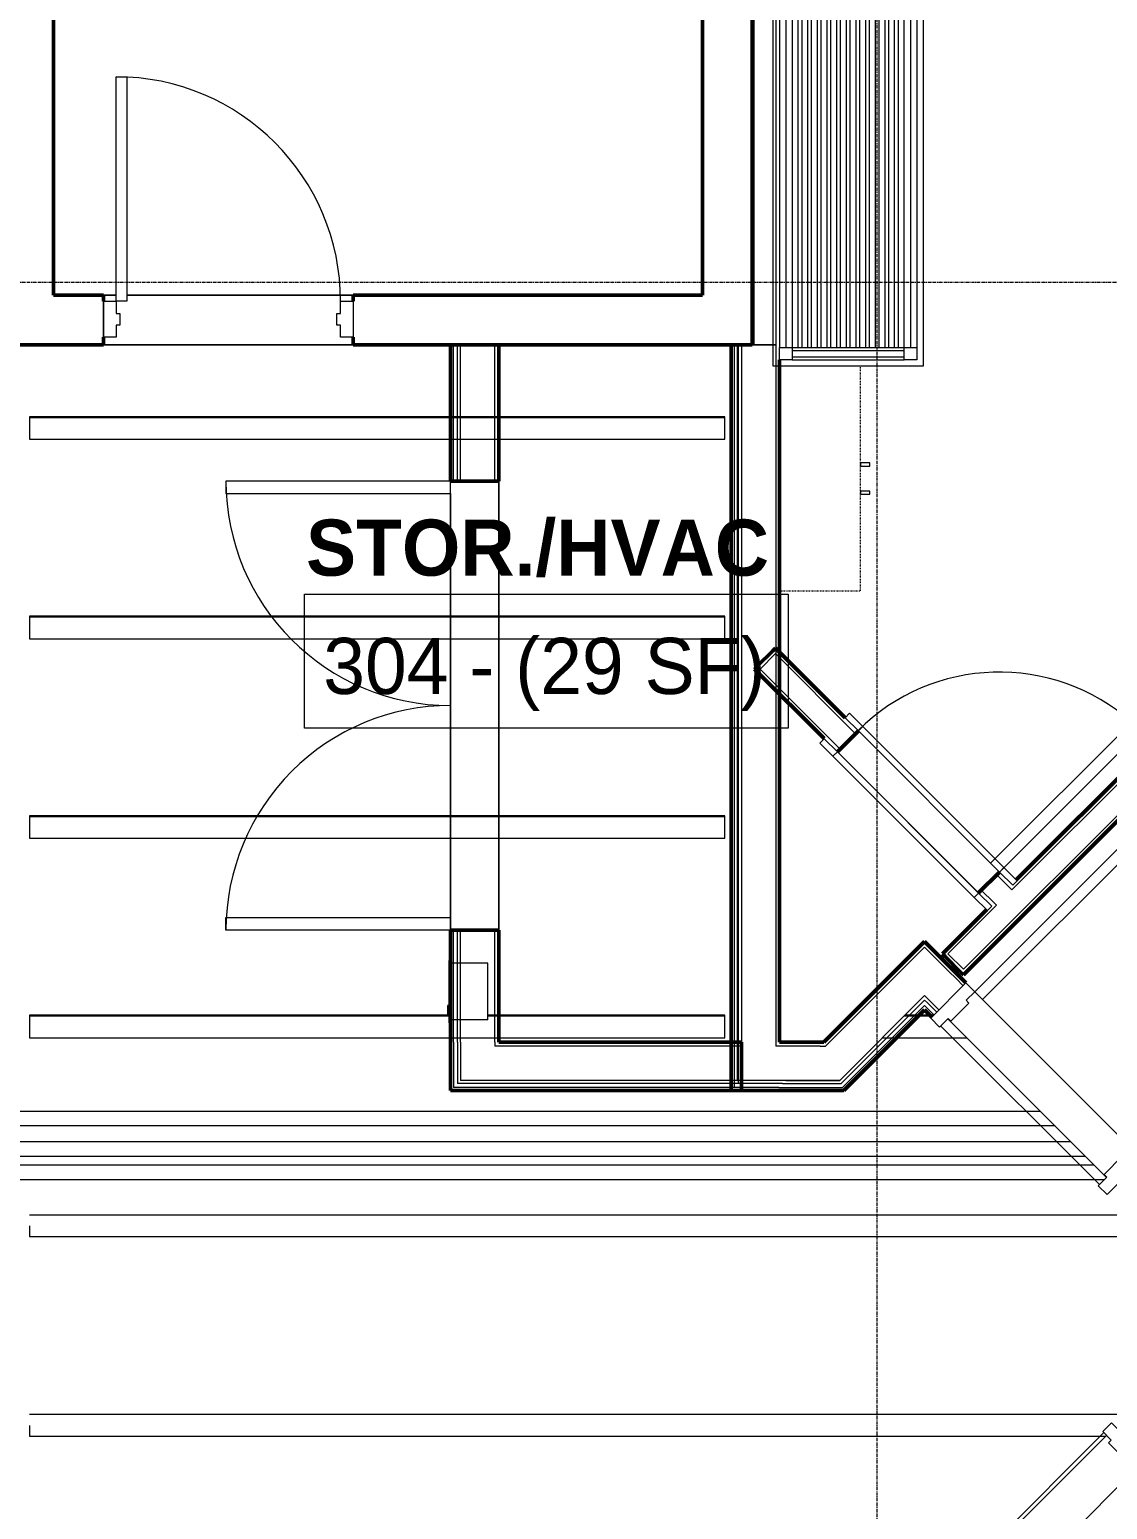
# Model space of a CAD drawing. Header units: inches. Extents: x -4218 to -1830, y 9767 to 12426.
# Drawn here: x -2636.2 to -2463.4, y 11650.4 to 11887.8 of the extents above; entities that cross this region are included whole.
import ezdxf

# ---------------------------------------------------------------- set-up
doc = ezdxf.new("R2010")
doc.units = ezdxf.units.IN
doc.header["$MEASUREMENT"] = 0
doc.linetypes.add('Dash', pattern=[0.25, 0.125, -0.125])
doc.linetypes.add('Grid Line 1_2_', pattern=[0.875, 0.5, -0.125, 0.125, -0.125])
for name, color, linetype, lineweight in [('0-1', 7, 'Continuous', 5), ('0-2', 10, 'Continuous', 9), ('A-AREA-IDEN', 2, 'Continuous', 9), ('A-DETL-MBND', 5, 'Continuous', 9), ('A-DOOR-1', 10, 'Continuous', 9), ('A-DOOR-2', 50, 'Continuous', 20), ('A-DOOR-FRAM-1', 10, 'Continuous', 9), ('A-DOOR-FRAM-3', 50, 'Continuous', 20), ('A-ROOF-1', 132, 'Continuous', 9), ('A-WALL-1', 7, 'Continuous', 50), ('A-WALL-2', 250, 'Continuous', 13), ('A-WALL-3', 10, 'Continuous', 9), ('A-WALL-4', 252, 'Continuous', 9), ('A-WALL-5', 253, 'Continuous', 9), ('E-FIRE-1', 10, 'Continuous', 9), ('E-FIRE-2', 252, 'Continuous', 9), ('E-FIRE-3', 253, 'Continuous', 9), ('I-WALL-1', 7, 'Continuous', 50), ('I-WALL-2', 10, 'Continuous', 9), ('I-WALL-3', 252, 'Continuous', 9), ('I-WALL-4', 253, 'Continuous', 9), ('I-WALL-5', 254, 'Continuous', 9), ('P-PIPE-1', 10, 'Continuous', 9), ('P-PIPE-2', 252, 'Continuous', 9), ('Q-CASE-1', 253, 'Continuous', 9), ('Q-CASE-2', 252, 'Continuous', 9), ('Q-CASE-3', 10, 'Continuous', 9), ('Q-CASE-4', 252, 'Dash', 9), ('Q-CASE-8', 10, 'Dash', 9), ('S-BEAM', 12, 'Continuous', 9), ('S-GRID-1', 1, 'Grid Line 1_2_', 9)]:
    doc.layers.add(name, color=color, linetype=linetype, lineweight=lineweight)
doc.styles.add('Century Gothic', font='ufonts.com_century-gothic.ttf', dxfattribs={"height": 9})
doc.styles.add('Century Gothic_B', font='GOTHICB.TTF', dxfattribs={"height": 9})

# ---------------------------------------------------------------- blocks, each defined once
blk = doc.blocks.new('Bath Vanity - Bath Vanity 72_-2551085-BACKGROUND - RCP - 3RD FLOOR')
at = {"layer": 'Q-CASE-1'}
blk.add_line((36.74, 0), (36.74, -1), dxfattribs=at)
at = {"layer": 'Q-CASE-2'}
for p, q in [((-35.26, -1), (-35.26, 0)), ((-35.26, 0), (36.74, 0)), ((36.74, -1), (36.74, -4.13))]:
    blk.add_line(p, q, dxfattribs=at)
at = {"layer": 'Q-CASE-3'}
for p, q in [((-35.26, -24), (-35.26, -1)), ((-34.26, -3), (-34.26, -1)), ((-34.26, -1), (-32.26, -1)), ((33.74, -1), (-32.26, -1)), ((-32.26, -1), (-32.26, -3)), ((33.74, -2), (-32.26, -2)), ((33.74, -3), (33.74, -1)), ((33.74, -1), (35.74, -1)), ((35.74, -1), (35.74, -3)), ((-34.26, -3), (-34.26, -21)), ((-32.26, -3), (-34.26, -3)), ((-33.76, -3), (-33.76, -21)), ((-32.76, -3), (-32.76, -21)), ((33.74, -3), (-32.26, -3)), ((-32.26, -3), (-32.26, -21)), ((-32.26, -4), (33.74, -4)), ((33.74, -4.55), (-32.26, -4.55)), ((33.74, -3), (33.74, -21)), ((35.74, -3), (33.74, -3)), ((34.24, -3), (34.24, -21)), ((35.24, -3), (35.24, -21)), ((35.74, -3), (35.74, -21)), ((36.74, -4.13), (36.74, -24)), ((-32.26, -5.55), (33.74, -5.55)), ((33.74, -6.09), (-32.26, -6.09)), ((-32.26, -7.09), (33.74, -7.09)), ((33.74, -7.64), (-32.26, -7.64)), ((-32.26, -8.64), (33.74, -8.64)), ((33.74, -9.18), (-32.26, -9.18)), ((-32.26, -10.18), (33.74, -10.18)), ((33.74, -10.73), (-32.26, -10.73)), ((-32.26, -11.73), (33.74, -11.73)), ((33.74, -12.27), (-32.26, -12.27)), ((-32.26, -13.27), (33.74, -13.27)), ((33.74, -13.82), (-32.26, -13.82)), ((-32.26, -14.82), (33.74, -14.82)), ((33.74, -15.36), (-32.26, -15.36)), ((-32.26, -16.36), (33.74, -16.36)), ((33.74, -16.91), (-32.26, -16.91)), ((-32.26, -17.91), (33.74, -17.91)), ((33.74, -18.45), (-32.26, -18.45)), ((-34.26, -23), (-34.26, -21)), ((-34.26, -21), (-32.26, -21)), ((-32.26, -19.45), (33.74, -19.45)), ((33.74, -20), (-32.26, -20)), ((-32.26, -21), (33.74, -21)), ((-32.26, -21), (-32.26, -23)), ((33.74, -23), (33.74, -21)), ((33.74, -21), (35.74, -21)), ((35.74, -21), (35.74, -23)), ((-32.26, -23), (-34.26, -23)), ((33.74, -22), (-32.26, -22)), ((33.74, -23), (-32.26, -23)), ((35.74, -23), (33.74, -23)), ((36.74, -24), (-35.26, -24))]:
    blk.add_line(p, q, dxfattribs=at)
blk = doc.blocks.new('SWING - SINGLE - FLUSH - 2-10 x 6-8 - PRIVACY-3199407-BACKGROUND - RCP - 3RD FLOOR')
at = {"layer": 'A-DOOR-1'}
blk.add_arc((17, 2.37), 34.07, 93.3657, 180, dxfattribs=at)
at = {"layer": 'A-DOOR-2'}
for p, q in [((15, 2.37), (15, 36.38)), ((17, 36.38), (15, 36.38)), ((17, 2.37), (17, 36.38)), ((17, 2.37), (15, 2.37))]:
    blk.add_line(p, q, dxfattribs=at)
at = {"layer": 'A-DOOR-FRAM-1'}
for p, q in [((-17, 3.37), (-20, 3.37)), ((-20, 2.37), (-20, 3.37)), ((-20, 2.37), (-17, 2.37)), ((17, 3.37), (-17, 3.37)), ((-17, 2.37), (-17, 3.37)), ((-17, 2.37), (17, 2.37)), ((20, 3.37), (17, 3.37)), ((17, 2.37), (17, 3.37)), ((17, 2.37), (20, 2.37)), ((20, 2.37), (20, 3.37)), ((-17, -2.38), (-20, -2.38)), ((-20, -2.38), (-20, -3.38)), ((-20, -3.38), (-17, -3.38)), ((17, -2.38), (-17, -2.38)), ((-17, -2.38), (-17, -3.38)), ((-17, -3.38), (17, -3.38)), ((20, -2.38), (17, -2.38)), ((17, -2.38), (17, -3.38)), ((17, -3.38), (20, -3.38)), ((20, -2.38), (20, -3.38))]:
    blk.add_line(p, q, dxfattribs=at)
blk = doc.blocks.new('SWING - SINGLE - FLUSH - 2-8 x 6-8 - PASSAGE-3199406-BACKGROUND - RCP - 3RD FLOOR')
at = {"layer": 'A-DOOR-1'}
blk.add_arc((16, 2.37), 32.07, 93.5759, 180, dxfattribs=at)
at = {"layer": 'A-DOOR-2'}
for p, q in [((14, 2.37), (14, 34.38)), ((16, 34.38), (14, 34.38)), ((16, 2.37), (16, 34.38)), ((16, 2.37), (14, 2.37))]:
    blk.add_line(p, q, dxfattribs=at)
at = {"layer": 'A-DOOR-FRAM-1'}
for p, q in [((-16, 3.37), (-19, 3.37)), ((-19, 2.37), (-19, 3.37)), ((-19, 2.37), (-16, 2.37)), ((16, 3.37), (-16, 3.37)), ((-16, 2.37), (-16, 3.37)), ((-16, 2.37), (16, 2.37)), ((19, 3.37), (16, 3.37)), ((16, 2.37), (16, 3.37)), ((16, 2.37), (19, 2.37)), ((19, 2.37), (19, 3.37)), ((-16, -2.38), (-19, -2.38)), ((-19, -2.38), (-19, -3.38)), ((-19, -3.38), (-16, -3.38)), ((16, -2.38), (-16, -2.38)), ((-16, -2.38), (-16, -3.38)), ((-16, -3.38), (16, -3.38)), ((19, -2.38), (16, -2.38)), ((16, -2.38), (16, -3.38)), ((16, -3.38), (19, -3.38)), ((19, -2.38), (19, -3.38))]:
    blk.add_line(p, q, dxfattribs=at)
blk = doc.blocks.new('300 Series Wall Hung Cabinet_326 - 36_-V46-BACKGROUND - RCP - 3RD FLOOR')
at = {"layer": 'Q-CASE-3'}
for p, q in [((-2.01, -13.19), (-2.5, -13.19)), ((-2.5, -13.19), (-2.5, -14.69)), ((-2.01, -14.69), (-2.01, -13.19)), ((2.49, -13.19), (2, -13.19)), ((2, -13.19), (2, -14.69)), ((2.49, -14.69), (2.49, -13.19)), ((-2.5, -14.69), (-2.01, -14.69)), ((2, -14.69), (2.49, -14.69))]:
    blk.add_line(p, q, dxfattribs=at)
at = {"layer": 'Q-CASE-4'}
blk.add_line((18, -0.19), (-18, -0.19), dxfattribs=at)
at = {"layer": 'Q-CASE-8'}
for p, q in [((-18, -0.19), (-18, -13.19)), ((-18, -13.19), (18, -13.19))]:
    blk.add_line(p, q, dxfattribs=at)
blk = doc.blocks.new('CTR - 1st Phase - Unit Layouts_rvt-1-BACKGROUND - RCP - 3RD FLOOR')
at = {"layer": 'A-WALL-1'}
for p, q in [((-2519.51, 11785.65), (-2517.03, 11788.12)), ((-2517.03, 11788.12), (-2516.59, 11788.56)), ((-2516.59, 11788.56), (-2505.43, 11777.4)), ((-2519.95, 11785.2), (-2519.51, 11785.65)), ((-2508.79, 11774.05), (-2519.95, 11785.2)), ((-2477.99, 11751.38), (-2449.38, 11780)), ((-2446.02, 11776.64), (-2486.48, 11736.18)), ((-2503.31, 11775.28), (-2506.67, 11771.92)), ((-2484.04, 11749.3), (-2480.68, 11752.66)), ((-2489.84, 11739.54), (-2482.77, 11746.61)), ((-2489.4, 11739.09), (-2489.84, 11739.54)), ((-2486.92, 11736.62), (-2489.4, 11739.09)), ((-2486.48, 11736.18), (-2486.92, 11736.62))]:
    blk.add_line(p, q, dxfattribs=at)
at = {"layer": 'A-WALL-2'}
for p, q in [((-2519.06, 11785.2), (-2516.59, 11787.68)), ((-2516.59, 11787.68), (-2503.75, 11774.84)), ((-2519.06, 11785.2), (-2506.23, 11772.37)), ((-2446.81, 11781.68), (-2478.7, 11749.79)), ((-2444.34, 11779.2), (-2486.48, 11737.06)), ((-2481.12, 11752.21), (-2479.14, 11750.23)), ((-2483.6, 11749.74), (-2481.62, 11747.76)), ((-2479.14, 11750.23), (-2478.7, 11749.79)), ((-2481.18, 11747.32), (-2488.96, 11739.54)), ((-2481.62, 11747.76), (-2481.18, 11747.32)), ((-2486.48, 11737.06), (-2488.96, 11739.54))]:
    blk.add_line(p, q, dxfattribs=at)
at = {"layer": 'A-WALL-3'}
for p, q in [((-2480.68, 11752.66), (-2503.31, 11775.28)), ((-2506.67, 11771.92), (-2484.04, 11749.3))]:
    blk.add_line(p, q, dxfattribs=at)
at = {"layer": 'A-WALL-4'}
for p, q in [((-2506.67, 11771.92), (-2503.31, 11775.28)), ((-2484.04, 11749.3), (-2480.68, 11752.66))]:
    blk.add_line(p, q, dxfattribs=at)
at = {"layer": '0-2'}
for name, p, rotation in [('Bath Vanity - Bath Vanity 72_-2551085-BACKGROUND - RCP - 3RD FLOOR', (-2516.95, 11869.04), 90.0000000000076), ('300 Series Wall Hung Cabinet_326 - 36_-V46-BACKGROUND - RCP - 3RD FLOOR', (-2516.14, 11815.77), 89.99999999999038), ('SWING - SINGLE - FLUSH - 2-10 x 6-8 - PRIVACY-3199407-BACKGROUND - RCP - 3RD FLOOR', (-2433.56, 11792.46), 44.99999999999945), ('SWING - SINGLE - FLUSH - 2-8 x 6-8 - PASSAGE-3199406-BACKGROUND - RCP - 3RD FLOOR', (-2493.68, 11762.29), 315.0000000000329)]:
    blk.add_blockref(name, p, dxfattribs=dict(at, rotation=rotation))
blk = doc.blocks.new('HOLLOW METAL - UNIT DOOR-2191978-BACKGROUND - RCP - 3RD FLOOR')
at = {"layer": 'A-DOOR-1'}
blk.add_arc((18, 4.125), 36, 90, 180, dxfattribs=at)
at = {"layer": 'A-DOOR-2'}
for p, q in [((18, 40.125), (16.25, 40.125)), ((16.25, 40.125), (16.25, 4.125)), ((18, 4.125), (18, 40.125)), ((16.25, 4.125), (18, 4.125))]:
    blk.add_line(p, q, dxfattribs=at)
at = {"layer": 'A-DOOR-FRAM-3'}
for p, q in [((-18, 4.125), (-20, 4.125)), ((-20, 4.125), (-20, -3.875)), ((-18, 2.1875), (-18, 4.125)), ((18, 4.125), (18, 2.1875)), ((20, 4.125), (18, 4.125)), ((20, -3.875), (20, 4.125)), ((-17.375, 2.1875), (-18, 2.1875)), ((-17.375, -1.9375), (-17.375, 2.1875)), ((18, 2.1875), (17.375, 2.1875)), ((17.375, 2.1875), (17.375, -1.9375)), ((-18, -3.875), (-18, -1.9375)), ((-18, -1.9375), (-17.375, -1.9375)), ((17.375, -1.9375), (18, -1.9375)), ((18, -1.9375), (18, -3.875)), ((-20, -3.875), (-18, -3.875)), ((18, -3.875), (20, -3.875))]:
    blk.add_line(p, q, dxfattribs=at)
blk = doc.blocks.new('HOLLOW METAL - UNIT DOOR-2191977-BACKGROUND - RCP - 3RD FLOOR')
at = {"layer": 'A-DOOR-1'}
blk.add_arc((18, -4.125), 36, 180, 270, dxfattribs=at)
at = {"layer": 'A-DOOR-2'}
for p, q in [((16.25, -4.125), (18, -4.125)), ((16.25, -40.125), (16.25, -4.125)), ((18, -4.125), (18, -40.125)), ((18, -40.125), (16.25, -40.125))]:
    blk.add_line(p, q, dxfattribs=at)
at = {"layer": 'A-DOOR-FRAM-3'}
for p, q in [((-20, 3.875), (-18, 3.875)), ((-20, -4.125), (-20, 3.875)), ((-18, 3.875), (-18, 1.9375)), ((18, 3.875), (20, 3.875)), ((18, 1.9375), (18, 3.875)), ((20, 3.875), (20, -4.125)), ((-18, 1.9375), (-17.375, 1.9375)), ((-17.375, 1.9375), (-17.375, -2.1875)), ((17.375, 1.9375), (18, 1.9375)), ((17.375, -2.1875), (17.375, 1.9375)), ((-18, -2.1875), (-18, -4.125)), ((-17.375, -2.1875), (-18, -2.1875)), ((18, -2.1875), (17.375, -2.1875)), ((18, -4.125), (18, -2.1875)), ((-18, -4.125), (-20, -4.125)), ((20, -4.125), (18, -4.125))]:
    blk.add_line(p, q, dxfattribs=at)
blk = doc.blocks.new('HOLLOW METAL - DOUBLE - 6-0 x 6-8 - 20MIN_-2194248-BACKGROUND - RCP - 3RD FLOOR')
at = {"layer": 'A-DOOR-1'}
for centre, start, end in [((-36, 3.875), 360, 90), ((36, 3.875), 90, 180)]:
    blk.add_arc(centre, 36, start, end, dxfattribs=at)
at = {"layer": 'A-DOOR-2'}
for p, q in [((-36, 3.875), (-36, 39.875)), ((-36, 39.875), (-34, 39.875)), ((-34, 39.875), (-34, 3.875)), ((36, 39.875), (34, 39.875)), ((34, 39.875), (34, 3.875)), ((36, 3.875), (36, 39.875)), ((-34, 3.875), (-36, 3.875)), ((34, 3.875), (36, 3.875))]:
    blk.add_line(p, q, dxfattribs=at)
blk = doc.blocks.new('104416 - Fire Extinguishers - Wall - Class A - Light - 2A-2205533-BACKGROUND - RCP - 3RD FLOOR')
at = {"layer": 'E-FIRE-1'}
for p, q in [((13.19, 4.13), (13.19, 3.87)), ((23.19, 4.13), (13.19, 4.13)), ((23.19, 4.13), (13.19, 4.13)), ((13.19, 3.87), (13.19, 4.13)), ((14.41, 4.13), (14.41, 4.38)), ((15.91, 4.38), (14.44, 4.38)), ((14.44, 4.38), (14.44, 4.13)), ((15.91, 4.13), (15.91, 4.38)), ((15.94, 4.13), (15.94, 4.38)), ((23.19, 3.87), (23.19, 4.13)), ((23.19, 3.87), (23.19, 4.13))]:
    blk.add_line(p, q, dxfattribs=at)
at = {"layer": 'E-FIRE-2'}
for p, q in [((13.19, 3.87), (23.19, 3.87)), ((13.63, -2.12), (13.63, 3.87)), ((22.75, -2.12), (22.75, 3.87)), ((13.63, -2.12), (22.75, -2.12))]:
    blk.add_line(p, q, dxfattribs=at)
at = {"layer": 'E-FIRE-3'}
blk.add_line((22.75, 3.87), (13.63, 3.87), dxfattribs=at)
blk = doc.blocks.new('CTR - 1st Phase - Common Walls_rvt-1-BACKGROUND - RCP - 3RD FLOOR')
at = {"layer": 'A-WALL-1'}
blk.add_line((-2520.32, 11837.19), (-2520.32, 12085.15), dxfattribs=at)
at = {"layer": 'A-WALL-2'}
for p, q in [((-2520.07, 12085.15), (-2520.07, 11837.19)), ((-2516.57, 12085.15), (-2516.57, 11837.19)), ((-2568.2, 11815.36), (-2568.2, 11837.19)), ((-2567.57, 11815.36), (-2567.57, 11837.19)), ((-2567.07, 11815.36), (-2567.07, 11837.19)), ((-2561.57, 11815.36), (-2561.57, 11837.19)), ((-2523.2, 11837.19), (-2523.2, 11725.36)), ((-2522.57, 11837.19), (-2522.57, 11725.36)), ((-2522.07, 11837.19), (-2522.07, 11725.36)), ((-2520.32, 11837.19), (-2520.07, 11837.19)), ((-2520.07, 11837.19), (-2520.32, 11837.19)), ((-2520.07, 11837.19), (-2516.57, 11837.19)), ((-2516.57, 11837.19), (-2520.07, 11837.19)), ((-2516.57, 11837.19), (-2516.57, 11725.36)), ((-2568.2, 11725.36), (-2568.2, 11743.36)), ((-2567.57, 11725.36), (-2567.57, 11743.36)), ((-2567.07, 11725.36), (-2567.07, 11743.36)), ((-2561.57, 11725.36), (-2561.57, 11743.36)), ((-2492.69, 11740.62), (-2508.57, 11724.74)), ((-2488.8, 11736.73), (-2492.69, 11740.62)), ((-2487.65, 11735.58), (-2488.8, 11736.73)), ((-2486.5, 11734.43), (-2487.65, 11735.58)), ((-2492.69, 11732.84), (-2506.29, 11719.24)), ((-2492.34, 11732.49), (-2492.69, 11732.84)), ((-2492.69, 11732.13), (-2506.09, 11718.74)), ((-2492.69, 11731.25), (-2505.83, 11718.11)), ((-2492.25, 11731.69), (-2492.69, 11732.13)), ((-2492.34, 11730.9), (-2492.69, 11731.25)), ((-2491.54, 11731.69), (-2492.34, 11732.49)), ((-2491.19, 11729.75), (-2492.34, 11730.9)), ((-2491.9, 11731.34), (-2492.25, 11731.69)), ((-2490.75, 11730.19), (-2491.9, 11731.34)), ((-2490.39, 11730.54), (-2491.54, 11731.69)), ((-2568.2, 11725.36), (-2568.2, 11718.74)), ((-2567.57, 11725.36), (-2567.57, 11719.24)), ((-2567.07, 11725.36), (-2567.07, 11724.74)), ((-2567.07, 11724.74), (-2567.07, 11719.24)), ((-2561.57, 11725.36), (-2561.57, 11724.74)), ((-2522.07, 11724.74), (-2561.57, 11724.74)), ((-2523.2, 11725.36), (-2523.2, 11718.74)), ((-2522.57, 11725.36), (-2522.57, 11719.24)), ((-2522.07, 11725.36), (-2522.07, 11724.74)), ((-2522.07, 11724.74), (-2522.07, 11719.24)), ((-2516.57, 11725.36), (-2516.57, 11724.74)), ((-2509.45, 11724.74), (-2516.57, 11724.74)), ((-2509.45, 11724.74), (-2508.57, 11724.74)), ((-2568.2, 11718.74), (-2568.2, 11718.11)), ((-2567.57, 11719.24), (-2567.57, 11718.74)), ((-2522.07, 11718.74), (-2567.57, 11718.74)), ((-2522.07, 11719.24), (-2567.07, 11719.24)), ((-2523.2, 11718.74), (-2523.2, 11718.11)), ((-2522.57, 11719.24), (-2522.57, 11718.74)), ((-2515.45, 11718.74), (-2522.57, 11718.74)), ((-2514.95, 11719.24), (-2522.07, 11719.24)), ((-2515.45, 11718.74), (-2506.79, 11718.74)), ((-2514.95, 11719.24), (-2514.07, 11719.24)), ((-2514.07, 11719.24), (-2506.29, 11719.24)), ((-2506.79, 11718.74), (-2506.09, 11718.74)), ((-2522.07, 11718.11), (-2568.2, 11718.11)), ((-2516.08, 11718.11), (-2523.2, 11718.11)), ((-2516.08, 11718.11), (-2506.71, 11718.11)), ((-2506.71, 11718.11), (-2505.83, 11718.11))]:
    blk.add_line(p, q, dxfattribs=at)
at = {"layer": 'I-WALL-1'}
for p, q in [((-2568.7, 11815.36), (-2568.7, 11837.19)), ((-2568.7, 11837.19), (-2560.95, 11837.19)), ((-2560.95, 11837.19), (-2560.95, 11815.36)), ((-2523.7, 11725.36), (-2523.7, 11837.19)), ((-2523.7, 11837.19), (-2520.32, 11837.19)), ((-2515.95, 11834.77), (-2515.95, 11725.36)), ((-2560.95, 11815.36), (-2568.7, 11815.36)), ((-2568.7, 11725.36), (-2568.7, 11743.36)), ((-2568.7, 11743.36), (-2560.95, 11743.36)), ((-2560.95, 11743.36), (-2560.95, 11725.36)), ((-2508.83, 11725.36), (-2492.69, 11741.5)), ((-2492.69, 11741.5), (-2492.25, 11741.06)), ((-2492.25, 11741.06), (-2487.21, 11736.02)), ((-2487.21, 11736.02), (-2486.06, 11734.87)), ((-2492.69, 11730.54), (-2505.62, 11717.61)), ((-2491.54, 11729.39), (-2492.69, 11730.54)), ((-2568.7, 11718.11), (-2568.7, 11725.36)), ((-2560.95, 11725.36), (-2522.07, 11725.36)), ((-2523.7, 11718.11), (-2523.7, 11725.36)), ((-2522.07, 11725.36), (-2522.07, 11717.61)), ((-2515.95, 11725.36), (-2508.83, 11725.36)), ((-2568.7, 11717.61), (-2568.7, 11718.11)), ((-2522.07, 11717.61), (-2568.7, 11717.61)), ((-2523.7, 11717.61), (-2523.7, 11718.11)), ((-2516.58, 11717.61), (-2523.7, 11717.61)), ((-2506.33, 11717.61), (-2516.58, 11717.61)), ((-2505.62, 11717.61), (-2506.33, 11717.61))]:
    blk.add_line(p, q, dxfattribs=at)
at = {"layer": 'I-WALL-2'}
for p, q in [((-2560.95, 11743.36), (-2560.95, 11815.36)), ((-2568.7, 11813.36), (-2568.7, 11745.36)), ((-2459.19, 11708), (-2483.41, 11732.22)), ((-2490.13, 11727.98), (-2464.67, 11702.52)), ((-2463.97, 11662.75), (-2489.42, 11637.29)), ((-2482.7, 11633.05), (-2458.49, 11657.27))]:
    blk.add_line(p, q, dxfattribs=at)
at = {"layer": 'I-WALL-3'}
for p, q in [((-2568.7, 11815.36), (-2568.7, 11837.19)), ((-2560.95, 11837.19), (-2560.95, 11725.36)), ((-2523.7, 11725.36), (-2523.7, 11837.19)), ((-2560.95, 11815.36), (-2568.7, 11815.36)), ((-2568.7, 11745.36), (-2568.7, 11813.36)), ((-2560.95, 11743.36), (-2568.7, 11743.36)), ((-2568.7, 11738.49), (-2568.7, 11743.36)), ((-2492.69, 11730.54), (-2505.62, 11717.61)), ((-2491.54, 11729.39), (-2492.69, 11730.54)), ((-2568.7, 11725.36), (-2568.7, 11728.49)), ((-2464.67, 11702.52), (-2490.13, 11727.98)), ((-2568.7, 11725.36), (-2568.7, 11717.61)), ((-2560.95, 11725.36), (-2523.7, 11725.36)), ((-2523.7, 11717.61), (-2568.7, 11717.61)), ((-2516.58, 11717.61), (-2522.07, 11717.61)), ((-2516.58, 11717.61), (-2505.62, 11717.61)), ((-2489.42, 11637.29), (-2463.97, 11662.75))]:
    blk.add_line(p, q, dxfattribs=at)
at = {"layer": 'I-WALL-4'}
for p, q in [((-2568.7, 11813.36), (-2568.7, 11815.36)), ((-2568.7, 11743.36), (-2568.7, 11745.36)), ((-2568.7, 11738.05), (-2568.7, 11738.49)), ((-2568.7, 11728.49), (-2568.7, 11728.93)), ((-2523.7, 11725.36), (-2523.7, 11724.77)), ((-2523.7, 11724.74), (-2523.7, 11718.76)), ((-2523.7, 11718.74), (-2523.7, 11718.14)), ((-2522.07, 11717.61), (-2522.07, 11719.24)), ((-2523.7, 11718.11), (-2523.7, 11717.63)), ((-2522.07, 11717.61), (-2523.7, 11717.61)), ((-2522.07, 11717.61), (-2523.7, 11717.61))]:
    blk.add_line(p, q, dxfattribs=at)
at = {"layer": 'I-WALL-5'}
blk.add_line((-2523.7, 11725.36), (-2522.7, 11725.36), dxfattribs=at)
at = {"layer": 'P-PIPE-1'}
for p, q in [((-2721.68, 11714.31), (-2476.46, 11714.31)), ((-2474.08, 11711.93), (-2721.68, 11711.93)), ((-2721.68, 11709.44), (-2471.58, 11709.44)), ((-2469.21, 11707.06), (-2721.68, 11707.06)), ((-2721.68, 11705.68), (-2467.83, 11705.68)), ((-2465.45, 11703.3), (-2721.68, 11703.3))]:
    blk.add_line(p, q, dxfattribs=at)
at = {"layer": 'P-PIPE-2'}
for p, q in [((-2476.46, 11714.31), (-2474.16, 11714.31)), ((-2471.78, 11711.93), (-2474.08, 11711.93)), ((-2471.58, 11709.44), (-2469.29, 11709.44)), ((-2466.91, 11707.06), (-2469.21, 11707.06)), ((-2467.83, 11705.68), (-2465.53, 11705.68)), ((-2463.89, 11703.3), (-2465.45, 11703.3))]:
    blk.add_line(p, q, dxfattribs=at)
at = {"layer": '0-2'}
for name, p, rotation in [('HOLLOW METAL - DOUBLE - 6-0 x 6-8 - 20MIN_-2194248-BACKGROUND - RCP - 3RD FLOOR', (-2564.82, 11779.36), 89.99999999999577), ('HOLLOW METAL - UNIT DOOR-2191977-BACKGROUND - RCP - 3RD FLOOR', (-2474.84, 11717.81), 134.9999999999988), ('104416 - Fire Extinguishers - Wall - Class A - Light - 2A-2205533-BACKGROUND - RCP - 3RD FLOOR', (-2564.82, 11715.3), 89.99999999999577), ('HOLLOW METAL - UNIT DOOR-2191978-BACKGROUND - RCP - 3RD FLOOR', (-2474.13, 11647.46), 225.0000000000052)]:
    blk.add_blockref(name, p, dxfattribs=dict(at, rotation=rotation))
blk = doc.blocks.new('HOLLOW METAL - STAIR DOOR 3-0 x 6-8-2453425-BACKGROUND - RCP - 3RD FLOOR')
at = {"layer": 'A-DOOR-1'}
blk.add_arc((18, -3.25), 36, 180, 270, dxfattribs=at)
at = {"layer": 'A-DOOR-2'}
for p, q in [((16.25, -3.25), (18, -3.25)), ((16.25, -39.25), (16.25, -3.25)), ((18, -3.25), (18, -39.25)), ((18, -39.25), (16.25, -39.25))]:
    blk.add_line(p, q, dxfattribs=at)
at = {"layer": 'A-DOOR-FRAM-3'}
for p, q in [((-20, 2.5), (-18, 2.5)), ((-20, -3.25), (-20, 2.5)), ((-18, 2.5), (-18, 0.5625)), ((18, 2.5), (20, 2.5)), ((18, 0.5625), (18, 2.5)), ((20, 2.5), (20, -3.25)), ((-18, 0.5625), (-17.375, 0.5625)), ((-17.375, 0.5625), (-17.375, -1.3125)), ((17.375, 0.5625), (18, 0.5625)), ((17.375, -1.3125), (17.375, 0.5625)), ((-18, -1.3125), (-18, -3.25)), ((-17.375, -1.3125), (-18, -1.3125)), ((18, -1.3125), (17.375, -1.3125)), ((18, -3.25), (18, -1.3125)), ((-18, -3.25), (-20, -3.25)), ((20, -3.25), (18, -3.25))]:
    blk.add_line(p, q, dxfattribs=at)
blk = doc.blocks.new('CTR - 1st Phase -Stairs _ Elevators_rvt-1-BACKGROUND - RCP - 3RD FLOOR')
at = {"layer": 'A-WALL-1'}
for p, q in [((-2528.32, 11845.19), (-2528.32, 12077.19)), ((-2520.32, 12077.19), (-2520.32, 11845.19)), ((-2632.32, 11923.44), (-2632.32, 11845.19)), ((-2632.32, 11845.19), (-2624.32, 11845.19)), ((-2624.32, 11845.19), (-2624.32, 11844.19)), ((-2584.32, 11845.19), (-2528.32, 11845.19)), ((-2584.32, 11844.19), (-2584.32, 11845.19)), ((-2520.32, 11845.19), (-2520.32, 11837.19)), ((-2624.32, 11837.19), (-2640.32, 11837.19)), ((-2624.32, 11838.44), (-2624.32, 11837.19)), ((-2584.32, 11837.19), (-2584.32, 11838.44)), ((-2520.32, 11837.19), (-2584.32, 11837.19))]:
    blk.add_line(p, q, dxfattribs=at)
at = {"layer": 'A-WALL-3'}
for p, q in [((-2622.32, 11845.19), (-2624.32, 11845.19)), ((-2584.32, 11845.19), (-2620.57, 11845.19)), ((-2624.32, 11837.19), (-2584.32, 11837.19))]:
    blk.add_line(p, q, dxfattribs=at)
at = {"layer": 'A-WALL-4'}
for p, q in [((-2528.32, 11845.19), (-2528.32, 12077.19)), ((-2632.32, 11923.44), (-2632.32, 11845.19)), ((-2632.32, 11845.19), (-2622.32, 11845.19)), ((-2624.32, 11845.19), (-2624.32, 11844.19)), ((-2620.57, 11845.19), (-2528.32, 11845.19)), ((-2584.32, 11845.19), (-2584.32, 11844.19)), ((-2568.7, 11837.19), (-2636.95, 11837.19)), ((-2624.32, 11838.44), (-2624.32, 11837.19)), ((-2584.32, 11838.44), (-2584.32, 11837.19)), ((-2523.7, 11837.19), (-2560.95, 11837.19))]:
    blk.add_line(p, q, dxfattribs=at)
at = {"layer": 'A-WALL-5'}
for p, q in [((-2520.32, 12077.19), (-2520.32, 11845.19)), ((-2520.32, 11837.19), (-2520.32, 11845.19)), ((-2624.32, 11844.19), (-2624.32, 11838.44)), ((-2584.32, 11844.19), (-2584.32, 11838.44)), ((-2560.95, 11837.19), (-2568.7, 11837.19)), ((-2520.32, 11837.19), (-2523.7, 11837.19))]:
    blk.add_line(p, q, dxfattribs=at)
at = {"layer": '0-2', "rotation": 180}
blk.add_blockref('HOLLOW METAL - STAIR DOOR 3-0 x 6-8-2453425-BACKGROUND - RCP - 3RD FLOOR', (-2604.32, 11840.94), dxfattribs=at)
blk = doc.blocks.new('Dimension Lumber - LVL - 3_5X5_5-V195-BACKGROUND - RCP - 3RD FLOOR')
at = {"layer": 'A-DETL-MBND'}
for p, q in [((-2636.17, 11665.71), (-2461, 11665.71)), ((-2636.17, 11663.9), (-2636.17, 11662.21)), ((-2461, 11665.71), (-2460.16, 11665.71)), ((-2636.17, 11662.21), (-2464.5, 11662.21)), ((-2464.5, 11662.21), (-2463.62, 11662.21))]:
    blk.add_line(p, q, dxfattribs=at)
blk = doc.blocks.new('Dimension Lumber - LVL - 3_5X5_5-V196-BACKGROUND - RCP - 3RD FLOOR')
at = {"layer": 'A-DETL-MBND'}
for p, q in [((-2636.17, 11697.7), (-2459.85, 11697.7)), ((-2459.85, 11697.7), (-2457.56, 11697.7)), ((-2636.17, 11695.9), (-2636.17, 11694.2)), ((-2636.17, 11694.2), (-2456.35, 11694.2)), ((-2456.35, 11694.2), (-2454.06, 11694.2))]:
    blk.add_line(p, q, dxfattribs=at)
blk = doc.blocks.new('Dimension Lumber - LVL - 3_5X5_5-V197-BACKGROUND - RCP - 3RD FLOOR')
at = {"layer": 'A-DETL-MBND'}
for p, q in [((-2636.17, 11793.68), (-2636.17, 11793.57)), ((-2568.7, 11793.68), (-2636.17, 11793.68)), ((-2636.17, 11793.57), (-2636.17, 11790.07)), ((-2636.17, 11793.57), (-2568.7, 11793.57)), ((-2560.95, 11793.68), (-2568.7, 11793.68)), ((-2568.7, 11793.57), (-2560.95, 11793.57)), ((-2524.7, 11793.68), (-2560.95, 11793.68)), ((-2560.95, 11793.57), (-2524.7, 11793.57)), ((-2524.7, 11793.57), (-2524.7, 11793.68)), ((-2524.7, 11790.07), (-2524.7, 11793.57)), ((-2636.17, 11790.07), (-2568.7, 11790.07)), ((-2568.7, 11790.07), (-2560.95, 11790.07)), ((-2560.95, 11790.07), (-2524.7, 11790.07))]:
    blk.add_line(p, q, dxfattribs=at)
blk = doc.blocks.new('Dimension Lumber - LVL - 3_5X5_5-V199-BACKGROUND - RCP - 3RD FLOOR')
at = {"layer": 'A-DETL-MBND'}
for p, q in [((-2636.17, 11729.7), (-2636.17, 11729.58)), ((-2568.95, 11729.7), (-2636.17, 11729.7)), ((-2636.17, 11729.58), (-2636.17, 11726.08)), ((-2636.17, 11729.58), (-2568.95, 11729.58)), ((-2560.95, 11729.7), (-2562.7, 11729.7)), ((-2562.7, 11729.58), (-2560.95, 11729.58)), ((-2524.7, 11729.7), (-2560.95, 11729.7)), ((-2560.95, 11729.58), (-2524.7, 11729.58)), ((-2524.7, 11729.58), (-2524.7, 11729.7)), ((-2524.7, 11726.08), (-2524.7, 11729.58)), ((-2636.17, 11726.08), (-2568.7, 11726.08)), ((-2568.7, 11726.08), (-2568.22, 11726.08)), ((-2568.2, 11726.08), (-2567.6, 11726.08)), ((-2567.57, 11726.08), (-2567.09, 11726.08)), ((-2567.07, 11726.08), (-2560.97, 11726.08)), ((-2560.95, 11726.08), (-2524.7, 11726.08))]:
    blk.add_line(p, q, dxfattribs=at)
blk = doc.blocks.new('Dimension Lumber - LVL - 3_5X5_5-2690773-BACKGROUND - RCP - 3RD FLOOR')
at = {"layer": 'A-DETL-MBND'}
for p, q in [((-2495.95, 11729.58), (-2493.65, 11729.58)), ((-2493.54, 11729.7), (-2495.84, 11729.7)), ((-2493.65, 11729.58), (-2491.73, 11729.58)), ((-2491.85, 11729.7), (-2493.54, 11729.7)), ((-2491.24, 11729.7), (-2491.85, 11729.7)), ((-2491.73, 11729.58), (-2491.35, 11729.58)), ((-2499.45, 11726.08), (-2497.15, 11726.08)), ((-2497.15, 11726.08), (-2488.23, 11726.08)), ((-2488.23, 11726.08), (-2485.93, 11726.08))]:
    blk.add_line(p, q, dxfattribs=at)

msp = doc.modelspace()

# ---------------------------------------------------------------- linework, layer by layer
at = {"layer": 'A-AREA-IDEN', "flags": 128}
msp.add_lwpolyline([(-2592.1, 11797.21), (-2514.59, 11797.21), (-2514.59, 11775.72), (-2592.1, 11775.72)], close=True, dxfattribs=at)
at = {"layer": 'A-ROOF-1'}
for p, q in [((-2522.7, 11837.19), (-2639.95, 11837.19)), ((-2522.7, 11724.75), (-2522.7, 11837.19)), ((-2492.69, 11732.84), (-2506.29, 11719.24)), ((-2490.39, 11730.54), (-2492.69, 11732.84)), ((-2463.52, 11703.67), (-2488.98, 11729.13)), ((-2522.7, 11719.24), (-2522.7, 11724.74)), ((-2506.29, 11719.24), (-2522.7, 11719.24)), ((-2488.98, 11636.85), (-2463.52, 11662.31))]:
    msp.add_line(p, q, dxfattribs=at)
at = {"layer": 'S-GRID-1'}
for p, q in [((-2500.32, 9836.18), (-2500.32, 12376.81)), ((-1830.2, 11847.19), (-4168.71, 11847.19))]:
    msp.add_line(p, q, dxfattribs=at)

# ---------------------------------------------------------------- block references
at = {"layer": '0-1'}
for name in ['CTR - 1st Phase - Unit Layouts_rvt-1-BACKGROUND - RCP - 3RD FLOOR', 'CTR - 1st Phase - Common Walls_rvt-1-BACKGROUND - RCP - 3RD FLOOR', 'CTR - 1st Phase -Stairs _ Elevators_rvt-1-BACKGROUND - RCP - 3RD FLOOR']:
    msp.add_blockref(name, (0, 0), dxfattribs=at)
at = {"layer": 'S-BEAM'}
for name, p in [('Dimension Lumber - LVL - 3_5X5_5-V197-BACKGROUND - RCP - 3RD FLOOR', (0, 31.99)), ('Dimension Lumber - LVL - 3_5X5_5-V197-BACKGROUND - RCP - 3RD FLOOR', (0, 0)), ('Dimension Lumber - LVL - 3_5X5_5-V197-BACKGROUND - RCP - 3RD FLOOR', (0, -31.99)), ('Dimension Lumber - LVL - 3_5X5_5-V199-BACKGROUND - RCP - 3RD FLOOR', (0, 0)), ('Dimension Lumber - LVL - 3_5X5_5-2690773-BACKGROUND - RCP - 3RD FLOOR', (0, 0)), ('Dimension Lumber - LVL - 3_5X5_5-V196-BACKGROUND - RCP - 3RD FLOOR', (0, 0)), ('Dimension Lumber - LVL - 3_5X5_5-V195-BACKGROUND - RCP - 3RD FLOOR', (0, 0))]:
    msp.add_blockref(name, p, dxfattribs=at)

# ---------------------------------------------------------------- texts
at = {"layer": 'A-AREA-IDEN', "char_height": 9, "attachment_point": 1}
for s, insert, width, style in [('STOR./HVAC', (-2591.86, 11809.18), 93.021, 'Century Gothic_B'), ('304 - (29 SF)', (-2589.1, 11790.21), 86.355, 'Century Gothic')]:
    msp.add_mtext(s, dxfattribs=dict(at, insert=insert, width=width, style=style))

doc.saveas('drawing.dxf')
